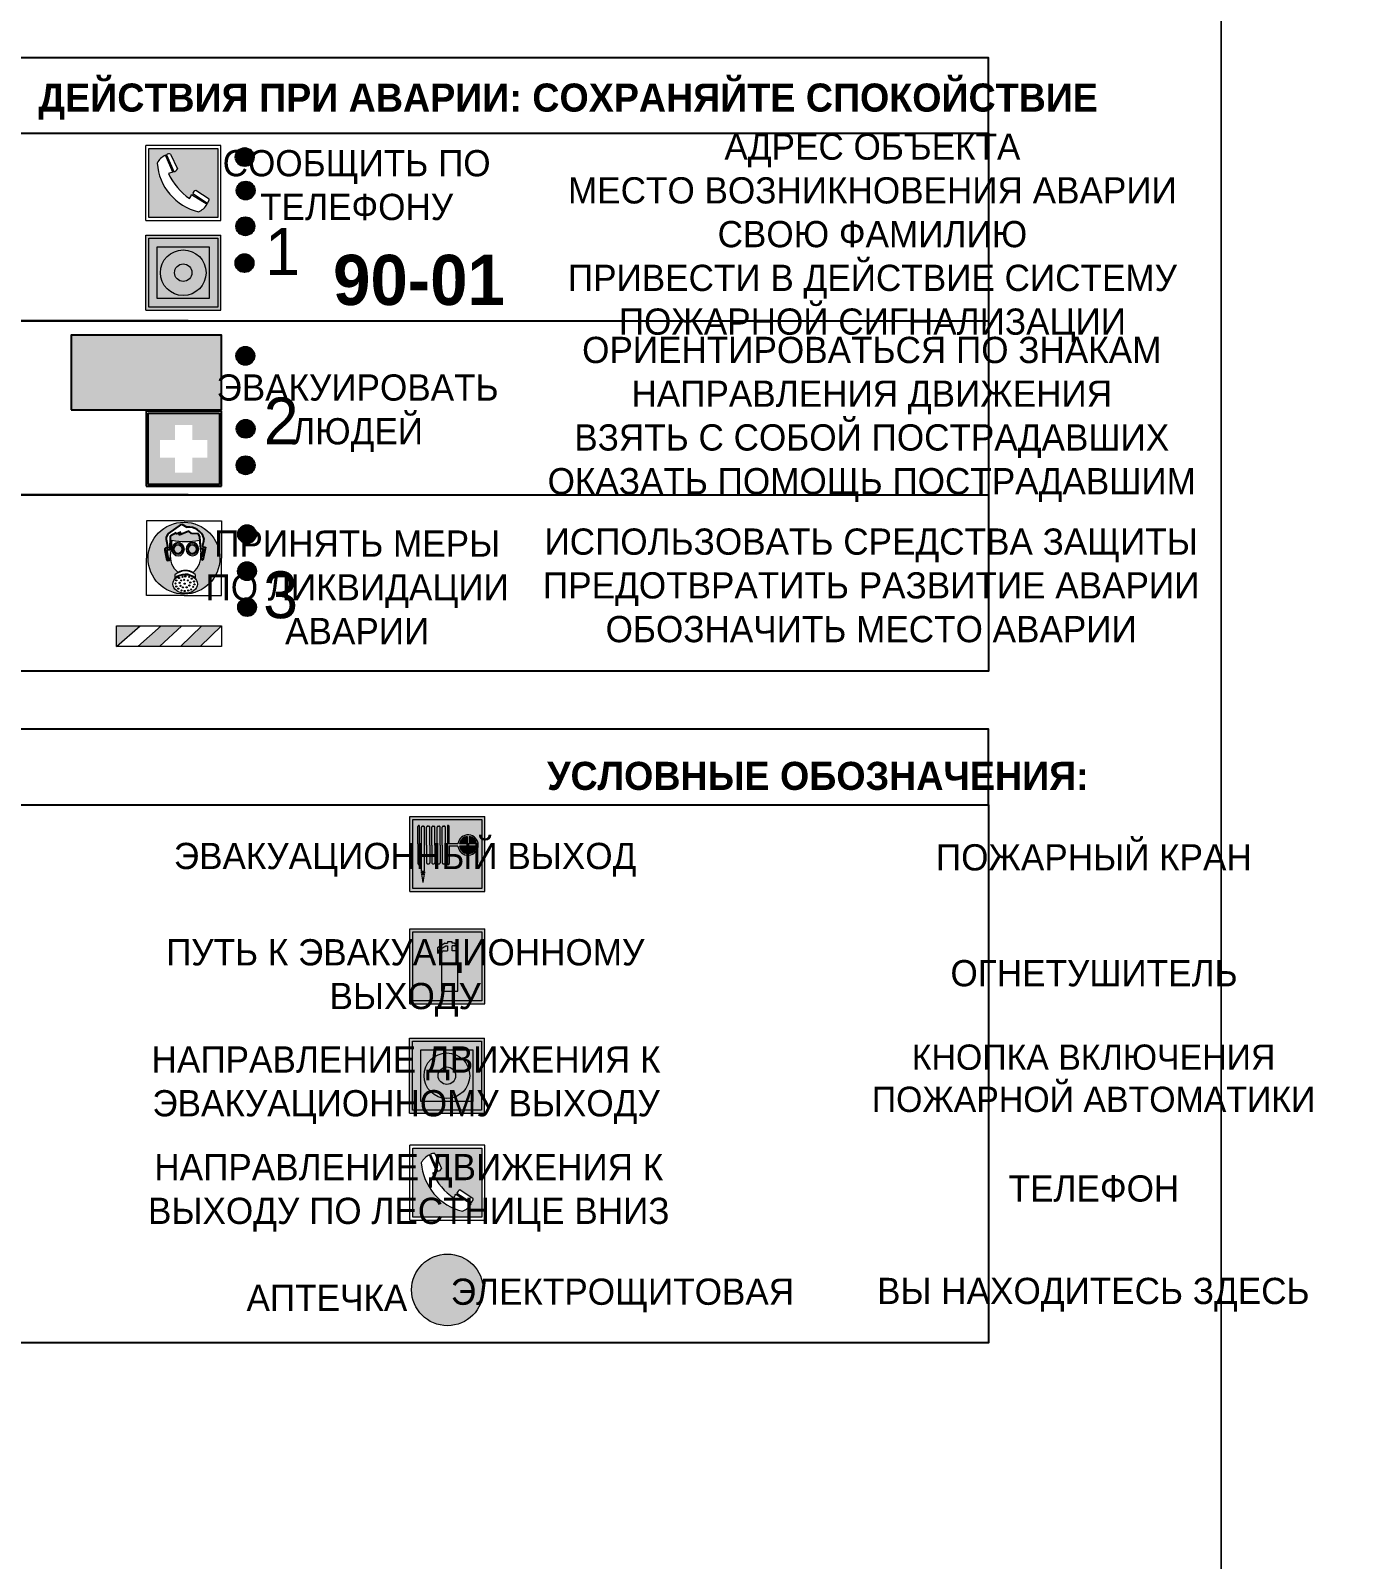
# Model space of a CAD drawing. Header units: millimetres. Extents: x 13810 to 67229, y 12374 to 21950.
# Drawn here: x 23410 to 23552.6, y 14158.6 to 14321.7 of the extents above; entities that cross this region are included whole.
import ezdxf

# ---------------------------------------------------------------- set-up
doc = ezdxf.new("R2010")
doc.units = ezdxf.units.MM
doc.styles.add('обычный', font='arial.ttf')

# ---------------------------------------------------------------- blocks, each defined once
blk = doc.blocks.new('A$C38D26F80')
h = blk.add_hatch(color=5)
h.dxf.hatch_style = 1
h.paths.add_polyline_path([(-8.77, -4.48, 1), (-0.19, -4.48, 1)])
h.paths.add_polyline_path([(-6.75, -3.58), (-6.75, -3.31), (-6.62, -3.22), (-6.5, -3.22), (-6.42, -3.3), (-6.39, -3.28), (-6.59, -2.23), (-6.59, -2.01), (-6.38, -1.58), (-4.76, -0.4), (-4.13, -0.79, -0.362848), (-2.1, -2.1, -0.201049), (-2.17, -2.48, 0.085434), (-2.26, -3.13), (-1.9, -3.16), (-2.25, -4.7), (-2.4, -4.59), (-2.43, -4.34), (-2.36, -4.34), (-2.14, -3.34), (-2.47, -3.42), (-2.58, -1.95), (-2.77, -1.58), (-3.58, -1.52), (-3.92, -1.26), (-5.05, -1.73), (-4.87, -1.39), (-5.41, -1.6), (-5.41, -1.46), (-6.13, -1.87), (-6.18, -3.5), (-6.56, -3.47), (-6.37, -4.59), (-6.16, -4.43), (-6.16, -4.66), (-6.36, -4.79), (-6.37, -4.8), (-6.51, -4.76)], flags=16)
h.paths.add_polyline_path([(-6.51, -4.76), (-6.36, -4.79), (-6.37, -4.8)], flags=0)
h.paths.add_polyline_path([(-5.92, -2.34, 0.089508), (-2.67, -2.35), (-2.48, -3.88, -0.268602), (-3.4, -6.18, 0.262449), (-5.2, -6.18, -0.268602), (-6.11, -3.88)], flags=16)
edge = h.paths.add_edge_path(flags=16)
edge.add_ellipse((-5.19, -3.41), major_axis=(0, 0.842), ratio=0.848992, start_angle=0, end_angle=360)
edge = h.paths.add_edge_path(flags=0)
edge.add_ellipse((-5.19, -3.39), major_axis=(0, 0.665), ratio=0.853798, start_angle=0, end_angle=360)
edge = h.paths.add_edge_path(flags=0)
edge.add_ellipse((-5.19, -3.4), major_axis=(0, 0.528), ratio=0.864094, start_angle=0, end_angle=360)
edge = h.paths.add_edge_path(flags=16)
edge.add_ellipse((-3.47, -3.4), major_axis=(0, 0.842), ratio=0.848992, start_angle=0, end_angle=360)
h.paths.add_polyline_path([(-3.13, -6.45), (-3.13, -6.84, 0.383174), (-5.57, -6.85), (-5.57, -6.49, -0.369952)], flags=16)
edge = h.paths.add_edge_path(flags=0)
edge.add_ellipse((-3.47, -3.39), major_axis=(0, 0.665), ratio=0.853798, start_angle=0, end_angle=360)
edge = h.paths.add_edge_path(flags=0)
edge.add_ellipse((-3.47, -3.4), major_axis=(0, 0.528), ratio=0.864094, start_angle=0, end_angle=360)
edge = h.paths.add_edge_path(flags=16)
edge.add_ellipse((-4.34, -7.57), major_axis=(-1.48, 0), ratio=0.744955, start_angle=0, end_angle=360)
h.paths.add_polyline_path([(-5.01, -6.85, -1), (-5.15, -6.85, -1)], flags=0)
h.paths.add_polyline_path([(-5.33, -7.14, -1), (-5.47, -7.14, -1)], flags=0)
h.paths.add_polyline_path([(-4.61, -6.71, -1), (-4.74, -6.71, -1)], flags=16)
h.paths.add_polyline_path([(-5.43, -7.51, -1), (-5.57, -7.51, -1)], flags=0)
h.paths.add_polyline_path([(-4.26, -6.67, -1), (-4.4, -6.67, -1)], flags=16)
h.paths.add_polyline_path([(-4.74, -7.14, -1), (-4.88, -7.14, -1)], flags=0)
h.paths.add_polyline_path([(-4.93, -7.43, -1), (-5.07, -7.43, -1)], flags=0)
h.paths.add_polyline_path([(-4.41, -7.07, -1), (-4.54, -7.07, -1)], flags=0)
h.paths.add_polyline_path([(-5.33, -7.87, -1), (-5.46, -7.87, -1)], flags=0)
h.paths.add_polyline_path([(-3.8, -6.71, -1), (-3.94, -6.71, -1)], flags=16)
h.paths.add_polyline_path([(-4.85, -7.78, -1), (-4.98, -7.78, -1)], flags=0)
h.paths.add_polyline_path([(-3.96, -7.14, -1), (-4.1, -7.14, -1)], flags=0)
h.paths.add_polyline_path([(-4.33, -7.53, -1), (-4.47, -7.53, -1)], flags=0)
h.paths.add_polyline_path([(-5.09, -8.12, -1), (-5.23, -8.12, -1)], flags=0)
h.paths.add_polyline_path([(-3.5, -6.94, -1), (-3.64, -6.94, -1)], flags=0)
h.paths.add_polyline_path([(-4.54, -7.97, -1), (-4.68, -7.97, -1)], flags=0)
h.paths.add_polyline_path([(-3.66, -7.39, -1), (-3.8, -7.39, -1)], flags=0)
h.paths.add_polyline_path([(-4.73, -8.35, -1), (-4.86, -8.35, -1)], flags=0)
h.paths.add_polyline_path([(-4.09, -7.96, -1), (-4.23, -7.96, -1)], flags=0)
h.paths.add_polyline_path([(-3.77, -7.74, -1), (-3.91, -7.74, -1)], flags=0)
h.paths.add_polyline_path([(-3.22, -7.27, -1), (-3.35, -7.27, -1)], flags=0)
h.paths.add_polyline_path([(-4.34, -8.4, -1), (-4.47, -8.4, -1)], flags=0)
h.paths.add_polyline_path([(-3.16, -7.61, -1), (-3.3, -7.61, -1)], flags=0)
h.paths.add_polyline_path([(-3.9, -8.35, -1), (-4.04, -8.35, -1)], flags=0)
h.paths.add_polyline_path([(-3.32, -7.91, -1), (-3.46, -7.91, -1)], flags=0)
h.paths.add_polyline_path([(-3.55, -8.23, -1), (-3.69, -8.23, -1)], flags=0)
at = {"color": 5, "lineweight": 5}
for p, q in [((-4.48, 0), (-8.96, 0)), ((-8.96, 0), (-8.96, -4.48)), ((-4.48, 0), (0, 0)), ((0, 0), (0, -4.48)), ((-6.59, -2.01), (-6.38, -1.58)), ((-6.38, -1.58), (-4.76, -0.4)), ((-5.41, -1.46), (-6.13, -1.87)), ((-4.87, -1.39), (-5.41, -1.6)), ((-5.41, -1.6), (-5.41, -1.46)), ((-3.92, -1.26), (-5.05, -1.73)), ((-5.05, -1.73), (-4.87, -1.39)), ((-4.76, -0.4), (-4.13, -0.79)), ((-3.58, -1.52), (-3.92, -1.26)), ((-2.77, -1.58), (-3.58, -1.52)), ((-2.58, -1.95), (-2.77, -1.58)), ((-6.75, -3.31), (-6.62, -3.22)), ((-6.75, -3.58), (-6.75, -3.31)), ((-6.51, -4.76), (-6.75, -3.58)), ((-6.62, -3.22), (-6.5, -3.22)), ((-6.59, -2.23), (-6.59, -2.01)), ((-6.39, -3.28), (-6.59, -2.23)), ((-6.18, -3.5), (-6.56, -3.47)), ((-6.56, -3.47), (-6.37, -4.59)), ((-6.5, -3.22), (-6.42, -3.3)), ((-6.42, -3.3), (-6.39, -3.28)), ((-6.13, -1.87), (-6.18, -3.5)), ((-5.92, -2.34), (-6.11, -3.88)), ((-2.67, -2.34), (-2.48, -3.88)), ((-2.47, -3.42), (-2.58, -1.95)), ((-2.14, -3.34), (-2.47, -3.42)), ((-2.36, -4.34), (-2.14, -3.34)), ((-1.9, -3.16), (-2.26, -3.13)), ((-2.25, -4.7), (-1.9, -3.16)), ((-8.96, -8.96), (-8.96, -4.48)), ((-6.37, -4.8), (-6.51, -4.76)), ((-6.37, -4.59), (-6.16, -4.43)), ((-6.16, -4.66), (-6.37, -4.8)), ((-6.16, -4.43), (-6.16, -4.66)), ((-2.43, -4.34), (-2.4, -4.59)), ((-2.43, -4.34), (-2.36, -4.34)), ((-2.4, -4.59), (-2.25, -4.7)), ((0, -8.96), (0, -4.48)), ((-5.57, -6.49), (-5.57, -6.85)), ((-3.13, -6.45), (-3.13, -6.84)), ((-4.48, -8.96), (-8.96, -8.96)), ((-4.48, -8.96), (0, -8.96))]:
    blk.add_line(p, q, dxfattribs=at)
at = {"color": 5}
for p, q in [((-6.59, -2.01), (-6.38, -1.58)), ((-6.38, -1.58), (-4.76, -0.4)), ((-5.41, -1.46), (-6.13, -1.87)), ((-4.87, -1.39), (-5.41, -1.6)), ((-5.41, -1.6), (-5.41, -1.46)), ((-3.92, -1.26), (-5.05, -1.73)), ((-5.05, -1.73), (-4.87, -1.39)), ((-4.76, -0.4), (-4.13, -0.79)), ((-3.58, -1.52), (-3.92, -1.26)), ((-2.77, -1.58), (-3.58, -1.52)), ((-2.58, -1.95), (-2.77, -1.58)), ((-6.75, -3.31), (-6.62, -3.22)), ((-6.75, -3.58), (-6.75, -3.31)), ((-6.51, -4.76), (-6.75, -3.58)), ((-6.62, -3.22), (-6.5, -3.22)), ((-6.59, -2.23), (-6.59, -2.01)), ((-6.39, -3.28), (-6.59, -2.23)), ((-6.18, -3.5), (-6.56, -3.47)), ((-6.56, -3.47), (-6.37, -4.59)), ((-6.5, -3.22), (-6.42, -3.3)), ((-6.42, -3.3), (-6.39, -3.28)), ((-6.13, -1.87), (-6.18, -3.5)), ((-2.47, -3.42), (-2.58, -1.95)), ((-2.14, -3.34), (-2.47, -3.42)), ((-2.36, -4.34), (-2.14, -3.34)), ((-2.26, -3.13), (-1.9, -3.16)), ((-1.9, -3.16), (-2.25, -4.7)), ((-6.37, -4.8), (-6.51, -4.76)), ((-6.36, -4.79), (-6.51, -4.76)), ((-6.37, -4.59), (-6.16, -4.43)), ((-6.16, -4.66), (-6.37, -4.8)), ((-6.16, -4.66), (-6.36, -4.79)), ((-6.16, -4.43), (-6.16, -4.66)), ((-2.4, -4.59), (-2.43, -4.34)), ((-2.43, -4.34), (-2.36, -4.34)), ((-2.25, -4.7), (-2.4, -4.59))]:
    blk.add_line(p, q, dxfattribs=at)
at = {"color": 5, "lineweight": 5}
for centre, radius in [((-4.48, -4.48), 4.29), ((-5.4, -7.14), 0.0678), ((-5.08, -6.85), 0.0678), ((-4.81, -7.14), 0.0678), ((-4.67, -6.71), 0.0678), ((-4.47, -7.07), 0.0678), ((-4.33, -6.67), 0.0678), ((-4.03, -7.14), 0.0678), ((-3.87, -6.71), 0.0678), ((-3.57, -6.94), 0.0678), ((-3.28, -7.27), 0.0678), ((-5.5, -7.51), 0.0678), ((-5.4, -7.87), 0.0678), ((-5.16, -8.12), 0.0678), ((-5, -7.43), 0.0678), ((-4.91, -7.78), 0.0678), ((-4.79, -8.35), 0.0678), ((-4.61, -7.97), 0.0678), ((-4.4, -7.53), 0.0678), ((-4.4, -8.4), 0.0678), ((-4.16, -7.96), 0.0678), ((-3.97, -8.35), 0.0678), ((-3.84, -7.74), 0.0678), ((-3.73, -7.39), 0.0678), ((-3.62, -8.23), 0.0678), ((-3.39, -7.91), 0.0678), ((-3.23, -7.61), 0.0678)]:
    blk.add_circle(centre, radius, dxfattribs=at)
at = {"color": 5}
for centre, radius, start, end in [((-3.89, -2.66), 1.88, 17.387, 97.1599), ((-0.35, -3.07), 1.91, 162.2553, 181.7878), ((-2.6, -2.2), 0.511, 326.3906, 11.8614)]:
    blk.add_arc(centre, radius, start, end, dxfattribs=at)
at = {"color": 5, "lineweight": 5}
for centre, radius, start, end in [((-4.28, 6.66), 9.15, 259.6987, 280.1569), ((-0.47, -3.05), 1.79, 161.5846, 182.4584), ((-2.6, -2.2), 0.513, 326.4781, 11.7739), ((-3.66, -4.24), 2.47, 171.573, 231.7124), ((-4.93, -4.24), 2.47, 308.2876, 8.427), ((-4.33, -7.88), 1.87, 50.358, 131.5662), ((-4.34, -8.2), 1.82, 48.4943, 132.3565), ((-4.3, -7.78), 1.83, 60.5889, 119.4111)]:
    blk.add_arc(centre, radius, start, end, dxfattribs=at)
for centre, major_axis, ratio in [((-5.19, -3.41), (0, 0.842), 0.848992), ((-5.19, -3.39), (0, 0.665), 0.853798), ((-5.19, -3.4), (0, 0.528), 0.864094), ((-3.47, -3.4), (0, 0.842), 0.848992), ((-3.47, -3.39), (0, 0.665), 0.853798), ((-3.47, -3.4), (0, 0.528), 0.864094), ((-4.34, -7.57), (-1.48, 0), 0.744955)]:
    blk.add_ellipse(centre, major_axis=major_axis, ratio=ratio, dxfattribs=at)
blk = doc.blocks.new('A$C47DD6509')
at = {"lineweight": 5}
for points in [[(-8.69, 0), (-11.19, 0), (-11.19, -2.22)], [(-4.22, 0), (-6.45, 0), (-8.91, -2.22), (-6.61, -2.22)], [(0, 0), (-2.09, 0), (-4.36, -2.22), (-2.29, -2.22)]]:
    blk.add_hatch(color=242, dxfattribs=at).paths.add_polyline_path(points)
at = {"color": 242, "lineweight": 5}
for p, q in [((-11.19, -2.22), (-8.69, 0)), ((-11.19, -2.22), (-11.19, 0)), ((-11.19, 0), (-8.69, 0)), ((-11.19, 0), (0, 0)), ((-8.91, -2.22), (-6.45, 0)), ((-6.61, -2.22), (-4.22, 0)), ((-4.36, -2.22), (-2.09, 0)), ((-2.29, -2.22), (0, 0)), ((0, 0), (0, -2.22)), ((0, -2.22), (-11.19, -2.22))]:
    blk.add_line(p, q, dxfattribs=at)
blk = doc.blocks.new('A$C32E8229D')
at = {"true_color": 0xffffff}
blk.add_hatch(color=7, dxfattribs=at).paths.add_polyline_path([(0, 0), (0, -8), (16, -8), (16, 0)])
h = blk.add_hatch(color=126)
h.paths.add_polyline_path([(0.2, -0.2), (15.8, -0.2), (15.8, -7.8), (0.2, -7.8)])
h.paths.add_polyline_path([(13.49, -2.05), (12.08, -2.05), (11.37, -2.63, 0.162397), (11.29, -2.84), (11.29, -3.63), (10.35, -3.63), (10.35, -4.05), (11.68, -4.05), (11.68, -3.48), (12.26, -4.28), (11.29, -5.1), (11.29, -6.78), (11.85, -6.78), (11.85, -5.44), (12.8, -4.64), (12.8, -5.94), (14.46, -5.94), (14.46, -5.39), (13.45, -5.39), (13.45, -3.97), (12.46, -2.59), (13.15, -2.59), (13.69, -3.34), (14.18, -3)], flags=16)
h.paths.add_polyline_path([(10.74, -1.82, 1), (11.8, -1.82, 1)], flags=16)
h.paths.add_polyline_path([(9.39, -3.59), (5.99, -3.59), (6.56, -3.03), (5.91, -3.03), (5.1, -3.83), (5.91, -4.64), (6.56, -4.64), (5.99, -4.09), (9.39, -4.09)], flags=16)
h.paths.add_polyline_path([(4.29, -1.08), (1.72, -1.08), (1.72, -6.6), (4.29, -6.6)], flags=16)
at = {"color": 126}
blk.add_lwpolyline([(16, -8), (0, -8), (0, 0), (16, 0)], close=True, dxfattribs=at)
blk = doc.blocks.new('A$C18900ED3')
h = blk.add_hatch(color=126)
h.paths.add_polyline_path([(-0.18, -0.18), (-7.02, -0.18), (-7.02, -7.02), (-0.18, -7.02)])
h.paths.add_polyline_path([(-5.89, -4.46), (-5.89, -2.77), (-4.46, -2.77), (-4.46, -1.31), (-2.77, -1.31), (-2.77, -2.77), (-1.33, -2.77), (-1.33, -4.46), (-2.77, -4.46), (-2.77, -5.89), (-4.46, -5.89), (-4.46, -4.46)], flags=16)
at = {"color": 126}
for p, q in [((-7.2, 0), (-7.2, -7.2)), ((0, 0), (-7.2, 0)), ((0, -7.2), (0, 0)), ((-7.02, -7.02), (-7.02, -0.18)), ((-7.02, -0.18), (-0.18, -0.18)), ((-0.18, -0.18), (-0.18, -7.02)), ((-7.2, -7.2), (0, -7.2)), ((-0.18, -7.02), (-7.02, -7.02))]:
    blk.add_line(p, q, dxfattribs=at)
blk = doc.blocks.new('A$C456E1F9C')
at = {"lineweight": 5}
h = blk.add_hatch(color=242, dxfattribs=at)
h.paths.add_polyline_path([(0.51, -1.47), (0.51, -13.26), (12.29, -13.26), (12.29, -1.47)])
h.paths.add_polyline_path([(5.42, -4.95, -0.254479), (4.78, -5.4), (3.52, -2.53, -0.209735), (4.23, -2.4)], flags=16)
h.paths.add_polyline_path([(8.53, -8.6), (10.87, -10.17), (10.54, -10.76), (8.03, -9.13, -0.192251)], flags=16)
h.paths.add_polyline_path([(4.61, -5.49, 0.005518), (3.87, -5.72, 0.128647), (7.49, -10.01, 0.00809), (7.83, -9.33), (10.47, -10.97, -0.16736), (8.99, -12.25, -0.327862), (1.95, -3.95, -0.166952), (3.36, -2.62)], flags=16)
at = {"color": 242, "lineweight": 5}
for p, q in [((0, -13.77), (0, -0.97)), ((12.8, -0.97), (0, -0.97)), ((3.52, -2.53), (4.78, -5.4)), ((4.23, -2.4), (5.42, -4.95)), ((12.8, -13.77), (12.8, -0.97)), ((4.61, -5.49), (3.36, -2.62)), ((7.83, -9.33), (10.47, -10.97)), ((8.03, -9.13), (10.54, -10.76)), ((10.81, -10.12), (8.53, -8.6)), ((10.54, -10.76), (10.8, -10.3)), ((10.8, -10.3), (10.81, -10.12)), ((0, -13.77), (12.8, -13.77))]:
    blk.add_line(p, q, dxfattribs=at)
blk.add_lwpolyline([(0.51, -1.47), (12.29, -1.47), (12.29, -13.26), (0.51, -13.26)], close=True, dxfattribs=at)
for centre, radius, start, end in [((4.02, -3.27), 0.891, 76.3284, 123.7092), ((4.59, -5.34), 2.99, 114.2845, 152.1974), ((11.12, -3.31), 9.19, 183.9915, 256.6009), ((4.68, -4.59), 0.824, 276.9621, 334.0723), ((14.98, -39.1), 35.17, 107.1487, 108.4135), ((13.86, -0.94), 11.08, 205.5536, 234.8762), ((-13.31, 0.8), 23.44, 332.5487, 334.4027), ((8.94, -9.5), 0.989, 114.4092, 157.9388), ((7.87, -9.46), 3, 291.9291, 329.9329)]:
    blk.add_arc(centre, radius, start, end, dxfattribs=at)
blk = doc.blocks.new('A$C54414219')
at = {"true_color": 0xffffff}
h = blk.add_hatch(color=7, dxfattribs=at)
h.paths.add_polyline_path([(2.39, -9.45), (2.39, -18.3), (11.23, -18.3), (11.23, -9.45)], flags=0)
h.paths.add_polyline_path([(10.71, -13.87, -1), (2.92, -13.87, -1)], flags=0)
h.paths.add_polyline_path([(8.3, -13.87, -1), (5.33, -13.87, -1)], flags=0)
h.paths.add_polyline_path([(0.41, -7.47), (0.41, -20.27), (13.21, -20.27), (13.21, -7.47)])
h.paths.add_polyline_path([(0.92, -19.77), (12.71, -19.77), (12.71, -7.98), (0.92, -7.98)], flags=16)
h.paths.add_polyline_path([(11.23, -9.45), (11.23, -18.3), (2.39, -18.3), (2.39, -9.45)], flags=0)
at = {"lineweight": 5}
h = blk.add_hatch(color=242, dxfattribs=at)
h.paths.add_polyline_path([(12.71, -7.98), (0.92, -7.98), (0.92, -19.77), (12.71, -19.77)])
h.paths.add_polyline_path([(11.23, -18.3), (2.39, -18.3), (2.39, -9.45), (11.23, -9.45)], flags=16)
h.paths.add_polyline_path([(10.71, -13.87, -1), (2.92, -13.87, -1)], flags=0)
h.paths.add_polyline_path([(8.3, -13.87, -1), (5.33, -13.87, -1)], flags=0)
at = {"true_color": 0xffffff}
h = blk.add_hatch(color=7, dxfattribs=at)
h.paths.add_polyline_path([(2.39, -9.45), (2.39, -18.3), (11.23, -18.3), (11.23, -9.45)])
h.paths.add_polyline_path([(10.71, -13.87, -1), (2.92, -13.87, -1)], flags=16)
h.paths.add_polyline_path([(8.3, -13.87, -1), (5.33, -13.87, -1)], flags=0)
at = {"lineweight": 5}
h = blk.add_hatch(color=242, dxfattribs=at)
h.paths.add_polyline_path([(2.92, -13.87, 1), (10.71, -13.87, 1)])
h.paths.add_polyline_path([(8.3, -13.87, -1), (5.33, -13.87, -1)], flags=16)
at = {"color": 242, "lineweight": 5}
for p, q in [((0.41, -20.27), (0.41, -7.47)), ((0.41, -7.47), (13.21, -7.47)), ((0.41, -7.47), (13.21, -7.47)), ((13.21, -20.27), (13.21, -7.47)), ((0.41, -20.27), (13.21, -20.27))]:
    blk.add_line(p, q, dxfattribs=at)
for points in [[(0.92, -7.98), (12.71, -7.98), (12.71, -19.77), (0.92, -19.77)], [(2.39, -9.45), (11.23, -9.45), (11.23, -18.3), (2.39, -18.3)]]:
    blk.add_lwpolyline(points, close=True, dxfattribs=at)
for radius in [3.89, 1.49]:
    blk.add_circle((6.81, -13.87), radius, dxfattribs=at)
blk = doc.blocks.new('A$C37112FD5')
at = {"true_color": 0xf5f5ff}
h = blk.add_hatch(color=7, dxfattribs=at)
h.dxf.hatch_style = 1
h.paths.add_polyline_path([(12.8, -7.4), (0, -7.4), (0, -20.2), (12.8, -20.2)])
h.paths.add_polyline_path([(12.29, -7.91), (12.29, -19.69), (0.51, -19.69), (0.51, -7.91)], flags=16)
h.paths.add_polyline_path([(4.98, -9.04, -0.42597), (5.17, -9.22), (5.17, -12.25), (5.17, -15.29, -0.432244), (4.98, -15.47), (4.83, -15.47, -0.42597), (4.64, -15.29), (4.64, -12.25), (4.64, -9.22, -0.432244), (4.83, -9.04)], flags=0)
h.paths.add_polyline_path([(4.28, -9.22), (4.28, -12.25), (4.28, -15.29, -0.432244), (4.09, -15.47), (3.94, -15.47, -0.42597), (3.75, -15.29), (3.75, -12.25), (3.75, -9.22, -0.432244), (3.94, -9.04), (4.09, -9.04, -0.42597)], flags=0)
h.paths.add_polyline_path([(5.72, -9.04), (5.87, -9.04, -0.42597), (6.06, -9.22), (6.06, -12.25), (6.06, -15.29, -0.432244), (5.87, -15.47), (5.72, -15.47, -0.42597), (5.53, -15.29), (5.53, -12.25), (5.53, -9.22, -0.432244)], flags=0)
h.paths.add_polyline_path([(6.42, -8.9), (6.5, -8.9, -0.42597), (6.69, -9.08), (6.69, -12.03), (8.21, -12.03, -15.824349), (8.21, -12.47), (6.69, -12.47), (6.69, -15.42, -0.432244), (6.5, -15.6), (6.42, -15.6)], flags=0)
h.paths.add_polyline_path([(3.39, -9.22), (3.39, -12.25), (3.39, -15.29, -0.432244), (3.2, -15.47), (3.05, -15.47, -0.42597), (2.85, -15.29), (2.85, -12.25), (2.85, -9.22, -0.432244), (3.05, -9.04), (3.2, -9.04, -0.42597)], flags=0)
h.paths.add_polyline_path([(2.5, -9.22), (2.5, -16.71), (1.96, -16.71), (1.96, -9.22, -0.432244), (2.15, -9.04), (2.31, -9.04, -0.42597)], flags=0)
h.paths.add_polyline_path([(1.61, -8.9), (1.61, -15.6), (1.57, -15.6, -0.42597), (1.37, -15.42), (1.37, -12.03), (1.37, -9.09, -0.432244), (1.57, -8.9)], flags=0)
h.paths.add_polyline_path([(9.76, -10.81), (9.76, -12.03), (8.49, -12.03, -0.336371)], flags=0)
h.paths.add_polyline_path([(8.49, -12.47), (9.76, -12.47), (9.76, -13.7, -0.336371)], flags=0)
h.paths.add_polyline_path([(10.11, -10.81, -0.336371), (11.38, -12.03), (10.11, -12.03)], flags=0)
h.paths.add_polyline_path([(10.11, -12.47), (11.38, -12.47, -0.336371), (10.11, -13.7)], flags=0)
h.paths.add_polyline_path([(2.5, -16.84), (2.5, -17.05), (1.97, -17.05), (1.97, -16.84)], flags=0)
h.paths.add_polyline_path([(2.5, -17.24, -0.033778), (2.24, -18.6, -0.033778), (1.97, -17.24)], flags=0)
h = blk.add_hatch(color=242)
h.dxf.hatch_style = 1
h.paths.add_polyline_path([(12.29, -7.91), (0.51, -7.91), (0.51, -19.69), (12.29, -19.69)])
h.paths.add_polyline_path([(6.42, -15.6), (6.42, -8.9), (6.5, -8.9, -0.42597), (6.69, -9.08), (6.69, -12.03), (8.21, -12.03, -15.824349), (8.21, -12.47), (6.69, -12.47), (6.69, -15.42, -0.432244), (6.5, -15.6)], flags=16)
h.paths.add_polyline_path([(5.87, -15.47), (5.72, -15.47, -0.42597), (5.53, -15.29), (5.53, -12.25), (5.53, -9.22, -0.432244), (5.72, -9.04), (5.87, -9.04, -0.42597), (6.06, -9.22), (6.06, -12.25), (6.06, -15.29, -0.432244)], flags=16)
h.paths.add_polyline_path([(4.98, -15.47), (4.83, -15.47, -0.42597), (4.64, -15.29), (4.64, -12.25), (4.64, -9.22, -0.432244), (4.83, -9.04), (4.98, -9.04, -0.42597), (5.17, -9.22), (5.17, -12.25), (5.17, -15.29, -0.432244)], flags=16)
h.paths.add_polyline_path([(4.09, -15.47), (3.94, -15.47, -0.42597), (3.75, -15.29), (3.75, -12.25), (3.75, -9.22, -0.432244), (3.94, -9.04), (4.09, -9.04, -0.42597), (4.28, -9.22), (4.28, -12.25), (4.28, -15.29, -0.432244)], flags=16)
h.paths.add_polyline_path([(3.2, -15.47), (3.05, -15.47, -0.42597), (2.85, -15.29), (2.85, -12.25), (2.85, -9.22, -0.432244), (3.05, -9.04), (3.2, -9.04, -0.42597), (3.39, -9.22), (3.39, -12.25), (3.39, -15.29, -0.432244)], flags=16)
h.paths.add_polyline_path([(2.5, -17.05), (1.97, -17.05), (1.97, -16.84), (2.5, -16.84)], flags=16)
h.paths.add_polyline_path([(2.5, -17.24, -0.033778), (2.24, -18.6, -0.033778), (1.97, -17.24)], flags=16)
h.paths.add_polyline_path([(2.5, -16.71), (1.96, -16.71), (1.96, -9.22, -0.432244), (2.15, -9.04), (2.31, -9.04, -0.42597), (2.5, -9.22)], flags=16)
h.paths.add_polyline_path([(1.61, -15.6), (1.57, -15.6, -0.42597), (1.37, -15.42), (1.37, -12.03), (1.37, -9.09, -0.432244), (1.57, -8.9), (1.61, -8.9)], flags=16)
h.paths.add_polyline_path([(8.49, -12.47), (9.76, -12.47), (9.76, -13.7, -0.336371)], flags=0)
h.paths.add_polyline_path([(10.11, -13.7), (10.11, -12.47), (11.38, -12.47, -0.336371)], flags=0)
h.paths.add_polyline_path([(8.49, -12.03, -0.336371), (9.76, -10.81), (9.76, -12.03)], flags=0)
h.paths.add_polyline_path([(10.11, -12.03), (10.11, -10.81, -0.336371), (11.38, -12.03)], flags=0)
h = blk.add_hatch(color=7, dxfattribs=at)
h.dxf.hatch_style = 1
h.paths.add_polyline_path([(1.61, -8.9), (1.57, -8.9, 0.432244), (1.37, -9.09), (1.37, -12.03), (1.37, -15.42, 0.42597), (1.57, -15.6), (1.61, -15.6)])
h.paths.add_polyline_path([(2.5, -9.22, 0.42597), (2.31, -9.04), (2.15, -9.04, 0.432244), (1.96, -9.22), (1.96, -16.71), (2.5, -16.71)])
h.paths.add_polyline_path([(2.5, -16.84), (1.97, -16.84), (1.97, -17.05), (2.5, -17.05)])
h.paths.add_polyline_path([(2.5, -17.24), (1.97, -17.24, 0.033778), (2.24, -18.6, 0.033778)])
h.paths.add_polyline_path([(3.39, -12.25), (3.39, -9.22, 0.42597), (3.2, -9.04), (3.05, -9.04, 0.432244), (2.85, -9.22), (2.85, -12.25), (2.85, -15.29, 0.42597), (3.05, -15.47), (3.2, -15.47, 0.432244), (3.39, -15.29)])
h.paths.add_polyline_path([(4.28, -12.25), (4.28, -9.22, 0.42597), (4.09, -9.04), (3.94, -9.04, 0.432244), (3.75, -9.22), (3.75, -12.25), (3.75, -15.29, 0.42597), (3.94, -15.47), (4.09, -15.47, 0.432244), (4.28, -15.29)])
h.paths.add_polyline_path([(5.17, -12.25), (5.17, -9.22, 0.42597), (4.98, -9.04), (4.83, -9.04, 0.432244), (4.64, -9.22), (4.64, -12.25), (4.64, -15.29, 0.42597), (4.83, -15.47), (4.98, -15.47, 0.432244), (5.17, -15.29)])
h.paths.add_polyline_path([(6.06, -12.25), (6.06, -9.22, 0.42597), (5.87, -9.04), (5.72, -9.04, 0.432244), (5.53, -9.22), (5.53, -12.25), (5.53, -15.29, 0.42597), (5.72, -15.47), (5.87, -15.47, 0.432244), (6.06, -15.29)])
h.paths.add_polyline_path([(6.69, -12.47), (8.21, -12.47, 15.824349), (8.21, -12.03), (6.69, -12.03), (6.69, -9.08, 0.42597), (6.5, -8.9), (6.42, -8.9), (6.42, -15.6), (6.5, -15.6, 0.432244), (6.69, -15.42)])
h.paths.add_polyline_path([(8.49, -12.47), (9.76, -12.47), (9.76, -13.7, -0.336371)], flags=16)
h.paths.add_polyline_path([(8.49, -12.03, -0.336371), (9.76, -10.81), (9.76, -12.03)], flags=16)
h.paths.add_polyline_path([(10.11, -12.47), (11.38, -12.47, -0.336371), (10.11, -13.7)], flags=16)
h.paths.add_polyline_path([(10.11, -12.03), (10.11, -10.81, -0.336371), (11.38, -12.03)], flags=16)
h = blk.add_hatch(color=242)
h.dxf.hatch_style = 1
h.paths.add_polyline_path([(9.76, -10.81, 0.336371), (8.49, -12.03), (9.76, -12.03)])
h.paths.add_polyline_path([(10.11, -10.81), (10.11, -12.03), (11.38, -12.03, 0.336371)])
h.paths.add_polyline_path([(11.38, -12.47), (10.11, -12.47), (10.11, -13.7, 0.336371)])
h.paths.add_polyline_path([(9.76, -12.47), (8.49, -12.47, 0.336371), (9.76, -13.7)])
at = {"color": 242, "lineweight": 5}
for p, q in [((0, -20.2), (0, -7.4)), ((0, -7.4), (12.8, -7.4)), ((12.8, -20.2), (12.8, -7.4)), ((1.37, -12.03), (1.37, -9.08)), ((1.57, -8.9), (1.61, -8.9)), ((1.61, -8.9), (1.61, -15.6)), ((1.96, -16.71), (1.96, -9.22)), ((2.15, -9.04), (2.31, -9.04)), ((2.5, -16.71), (2.5, -9.22)), ((2.85, -12.25), (2.85, -9.22)), ((3.05, -9.04), (3.2, -9.04)), ((3.39, -12.25), (3.39, -9.22)), ((3.75, -12.25), (3.75, -9.22)), ((3.94, -9.04), (4.09, -9.04)), ((4.28, -12.25), (4.28, -9.22)), ((4.64, -12.25), (4.64, -9.22)), ((4.83, -9.04), (4.98, -9.04)), ((5.17, -12.25), (5.17, -9.22)), ((5.53, -12.25), (5.53, -9.22)), ((5.72, -9.04), (5.87, -9.04)), ((6.06, -12.25), (6.06, -9.22)), ((6.42, -8.9), (6.42, -15.6)), ((6.5, -8.9), (6.42, -8.9)), ((6.69, -12.03), (6.69, -9.08)), ((1.37, -12.03), (1.37, -15.42)), ((2.85, -12.25), (2.85, -15.29)), ((3.39, -12.25), (3.39, -15.29)), ((3.75, -12.25), (3.75, -15.29)), ((4.28, -12.25), (4.28, -15.29)), ((4.64, -12.25), (4.64, -15.29)), ((5.17, -12.25), (5.17, -15.29)), ((5.53, -12.25), (5.53, -15.29)), ((6.06, -12.25), (6.06, -15.29)), ((8.21, -12.03), (6.69, -12.03)), ((8.21, -12.47), (6.69, -12.47)), ((6.69, -12.47), (6.69, -15.42)), ((9.76, -12.03), (8.49, -12.03)), ((9.76, -12.47), (8.49, -12.47)), ((9.76, -10.81), (9.76, -12.03)), ((9.76, -12.47), (9.76, -13.7)), ((10.11, -10.81), (10.11, -12.03)), ((11.38, -12.03), (10.11, -12.03)), ((11.38, -12.47), (10.11, -12.47)), ((10.11, -12.47), (10.11, -13.7)), ((1.57, -15.6), (1.61, -15.6)), ((3.05, -15.47), (3.2, -15.47)), ((3.94, -15.47), (4.09, -15.47)), ((4.83, -15.47), (4.98, -15.47)), ((5.72, -15.47), (5.87, -15.47)), ((6.42, -15.6), (6.5, -15.6)), ((1.96, -16.71), (2.5, -16.71)), ((1.97, -16.84), (2.5, -16.84)), ((1.97, -17.05), (1.97, -16.84)), ((2.5, -17.05), (1.97, -17.05)), ((1.97, -17.24), (2.5, -17.24)), ((2.5, -16.84), (2.5, -17.05)), ((0, -20.2), (12.8, -20.2))]:
    blk.add_line(p, q, dxfattribs=at)
blk.add_lwpolyline([(0.51, -7.91), (12.29, -7.91), (12.29, -19.69), (0.51, -19.69)], close=True, dxfattribs=at)
for centre, radius, start, end in [((1.56, -9.09), 0.182, 87.1027, 180.6071), ((2.15, -9.22), 0.182, 87.1027, 180.6071), ((2.32, -9.22), 0.182, 359.3929, 92.8973), ((3.04, -9.22), 0.182, 87.1027, 180.6071), ((3.21, -9.22), 0.182, 359.3929, 92.8973), ((3.93, -9.22), 0.182, 87.1027, 180.6071), ((4.1, -9.22), 0.182, 359.3929, 92.8973), ((4.82, -9.22), 0.182, 87.1027, 180.6071), ((4.99, -9.22), 0.182, 359.3929, 92.8973), ((5.71, -9.22), 0.182, 87.1027, 180.6071), ((5.88, -9.22), 0.182, 359.3929, 92.8973), ((6.51, -9.09), 0.182, 359.3929, 92.8973), ((9.93, -12.25), 1.74, 187.2319, 172.7681), ((9.93, -12.25), 1.46, 96.9927, 171.3585), ((9.93, -12.25), 1.46, 188.6415, 263.0073), ((9.93, -12.25), 1.46, 8.6415, 83.0073), ((9.93, -12.25), 1.46, 276.9927, 351.3585), ((1.56, -15.42), 0.182, 179.3929, 272.8973), ((3.04, -15.29), 0.182, 179.3929, 272.8973), ((3.21, -15.29), 0.182, 267.1027, 0.6071), ((3.93, -15.29), 0.182, 179.3929, 272.8973), ((4.1, -15.29), 0.182, 267.1027, 0.6071), ((4.82, -15.29), 0.182, 179.3929, 272.8973), ((4.99, -15.29), 0.182, 267.1027, 0.6071), ((5.71, -15.29), 0.182, 179.3929, 272.8973), ((5.88, -15.29), 0.182, 267.1027, 0.6071), ((6.51, -15.42), 0.182, 267.1027, 0.6071), ((12.17, -15.98), 10.27, 187.041, 194.7793), ((-7.7, -15.98), 10.27, 345.2207, 352.959)]:
    blk.add_arc(centre, radius, start, end, dxfattribs=at)
blk = doc.blocks.new('A$C7B8C2D5B')
at = {"lineweight": 0}
h = blk.add_hatch(color=5, dxfattribs=at)
h.dxf.hatch_style = 1
h.paths.add_polyline_path([(1.397, -3.024, 1), (-2.112, -3.024, 1)])
at = {"color": 5, "lineweight": 0}
blk.add_circle((-0.358, -3.024), 1.755, dxfattribs=at)
blk = doc.blocks.new('A$C3AD82952')
at = {"true_color": 0xf5f5ff}
h = blk.add_hatch(color=7, dxfattribs=at)
h.dxf.hatch_style = 1
h.paths.add_polyline_path([(8.21, 8.73, 0.414214), (7.89, 9.05), (7.22, 9.05), (7.22, 9.92), (7.59, 9.92, 1), (7.57, 10.36), (7.22, 10.36), (7.22, 10.6), (6.43, 10.6), (6.43, 10.36), (6.01, 10.36), (4.74, 9.59), (4.74, 8.69), (4.98, 8.73), (4.98, 9.26), (6.12, 9.91), (6.43, 9.91), (6.43, 9.05), (5.76, 9.05, 0.414214), (5.44, 8.73), (5.44, 2.2), (8.21, 2.2)], flags=0)
h.paths.add_polyline_path([(12.8, 12.8), (0, 12.8), (0, 0), (12.8, 0)])
h.paths.add_polyline_path([(0.51, 12.29), (12.29, 12.29), (12.29, 0.51), (0.51, 0.51)], flags=16)
h.paths.add_polyline_path([(4.74, 9.59), (6.01, 10.36), (6.43, 10.36), (6.43, 10.6), (7.22, 10.6), (7.22, 10.36), (7.59, 10.36, -0.94586), (7.59, 9.92), (7.22, 9.92), (7.22, 9.05), (7.89, 9.05, -0.414214), (8.21, 8.73), (8.21, 2.2), (5.44, 2.2), (5.44, 8.73, -0.414214), (5.76, 9.05), (6.43, 9.05), (6.43, 9.91), (6.12, 9.91), (4.98, 9.26), (4.98, 8.73), (4.74, 8.69)], flags=0)
h = blk.add_hatch(color=242)
h.dxf.hatch_style = 1
h.paths.add_polyline_path([(12.29, 12.29), (0.51, 12.29), (0.51, 0.51), (12.29, 0.51)])
h.paths.add_polyline_path([(4.74, 8.69), (4.74, 9.59), (6.01, 10.36), (6.43, 10.36), (6.43, 10.6), (7.22, 10.6), (7.22, 10.36), (7.59, 10.36, -0.94586), (7.59, 9.92), (7.22, 9.92), (7.22, 9.05), (7.89, 9.05, -0.414214), (8.21, 8.73), (8.21, 2.2), (5.44, 2.2), (5.44, 8.73, -0.414214), (5.76, 9.05), (6.43, 9.05), (6.43, 9.91), (6.12, 9.91), (4.98, 9.26), (4.98, 8.73)], flags=16)
h = blk.add_hatch(color=7, dxfattribs=at)
h.dxf.hatch_style = 1
h.paths.add_polyline_path([(8.21, 8.73, 0.414214), (7.89, 9.05), (7.22, 9.05), (7.22, 9.92), (7.59, 9.92, 1), (7.57, 10.36), (7.22, 10.36), (7.22, 10.6), (6.43, 10.6), (6.43, 10.36), (6.01, 10.36), (4.74, 9.59), (4.74, 8.69), (4.98, 8.73), (4.98, 9.26), (6.12, 9.91), (6.43, 9.91), (6.43, 9.05), (5.76, 9.05, 0.414214), (5.44, 8.73), (5.44, 2.2), (8.21, 2.2)])
at = {"color": 242, "lineweight": 5}
for p, q in [((0, 0), (0, 12.8)), ((0, 12.8), (12.8, 12.8)), ((7.22, 10.6), (6.43, 10.6)), ((6.43, 10.6), (6.43, 10.36)), ((7.22, 10.36), (7.22, 10.6)), ((12.8, 0), (12.8, 12.8)), ((6.01, 10.36), (4.74, 9.59)), ((4.74, 9.59), (4.74, 8.69)), ((4.74, 8.69), (4.98, 8.73)), ((4.98, 9.26), (6.12, 9.91)), ((4.98, 8.73), (4.98, 9.26)), ((5.44, 2.2), (5.44, 8.73)), ((5.76, 9.05), (6.43, 9.05)), ((6.01, 10.36), (6.43, 10.36)), ((6.12, 9.91), (6.43, 9.91)), ((6.43, 9.91), (6.43, 9.05)), ((7.59, 10.36), (7.22, 10.36)), ((7.22, 9.05), (7.22, 9.92)), ((7.59, 9.92), (7.22, 9.92)), ((7.89, 9.05), (7.22, 9.05)), ((8.21, 2.2), (8.21, 8.73)), ((0, 0), (12.8, 0)), ((5.44, 2.2), (8.21, 2.2))]:
    blk.add_line(p, q, dxfattribs=at)
blk.add_lwpolyline([(0.51, 12.29), (12.29, 12.29), (12.29, 0.51), (0.51, 0.51)], close=True, dxfattribs=at)
for centre, radius, start, end in [((5.76, 8.73), 0.32, 90, 180), ((7.58, 10.14), 0.223, 273.1875, 86.8125), ((7.89, 8.73), 0.32, 0, 90)]:
    blk.add_arc(centre, radius, start, end, dxfattribs=at)

msp = doc.modelspace()

# ---------------------------------------------------------------- hatches: boundary and pattern name
at = {"lineweight": 0}
h = msp.add_hatch(color=256, dxfattribs=at)
h.dxf.hatch_style = 1
h.paths.add_polyline_path([(23431.9, 14308.25, 1), (23433.83, 14308.25, 1)])
h = msp.add_hatch(color=256, dxfattribs=at)
h.dxf.hatch_style = 1
h.paths.add_polyline_path([(23432, 14304.67, 1), (23433.93, 14304.67, 1)])
h = msp.add_hatch(color=256, dxfattribs=at)
h.dxf.hatch_style = 1
h.paths.add_polyline_path([(23431.96, 14300.86, 1), (23433.89, 14300.86, 1)])
h = msp.add_hatch(color=256, dxfattribs=at)
h.dxf.hatch_style = 1
h.paths.add_polyline_path([(23431.88, 14296.93, 1), (23433.81, 14296.93, 1)])
h = msp.add_hatch(color=256, dxfattribs=at)
h.dxf.hatch_style = 1
h.paths.add_polyline_path([(23431.96, 14287.04, 1), (23433.9, 14287.04, 1)])
h = msp.add_hatch(color=256, dxfattribs=at)
h.dxf.hatch_style = 1
h.paths.add_polyline_path([(23432, 14279.26, 1), (23433.94, 14279.26, 1)])
h = msp.add_hatch(color=256, dxfattribs=at)
h.dxf.hatch_style = 1
h.paths.add_polyline_path([(23432, 14275.36, 1), (23433.93, 14275.36, 1)])
h = msp.add_hatch(color=256, dxfattribs=at)
h.dxf.hatch_style = 1
h.paths.add_polyline_path([(23432.15, 14268.01, 1), (23434.09, 14268.01, 1)])
h = msp.add_hatch(color=256, dxfattribs=at)
h.dxf.hatch_style = 1
h.paths.add_polyline_path([(23432.15, 14264.06, 1), (23434.08, 14264.06, 1)])
h = msp.add_hatch(color=256, dxfattribs=at)
h.dxf.hatch_style = 1
h.paths.add_polyline_path([(23432.15, 14260.23, 1), (23434.08, 14260.23, 1)])

# ---------------------------------------------------------------- linework, layer by layer
at = {"color": 126, "lineweight": 0, "true_color": 0x008754}
for points in [[(22937.02, 14545.63), (23537.02, 14545.63), (23537.02, 14150.63), (22937.02, 14150.63)], [(23537.02, 14545.63), (24137.02, 14545.63), (24137.02, 14150.63), (23537.02, 14150.63)]]:
    msp.add_lwpolyline(points, close=True, dxfattribs=at)
for points in [[(23368.42, 14310.79), (23512.18, 14310.79), (23512.18, 14318.84), (23368.42, 14318.84)], [(23368.42, 14310.79), (23512.18, 14310.79), (23512.18, 14253.39), (23368.42, 14253.39)], [(23368.42, 14239.14), (23512.18, 14239.14), (23512.18, 14247.19), (23368.42, 14247.19)], [(23368.42, 14239.14), (23512.18, 14239.14), (23512.18, 14181.74), (23368.42, 14181.74)]]:
    msp.add_lwpolyline(points, close=True)
for points in [[(23426.83, 14290.79), (23368.42, 14290.79), (23512.18, 14290.79)], [(23426.83, 14272.22), (23368.42, 14272.22), (23512.18, 14272.22)]]:
    msp.add_lwpolyline(points)
for centre in [(23432.86, 14308.25), (23432.97, 14304.67), (23432.93, 14300.86), (23432.84, 14296.93), (23432.93, 14287.04), (23432.97, 14279.26), (23432.96, 14275.36), (23433.12, 14268.01), (23433.11, 14264.06), (23433.12, 14260.23)]:
    msp.add_circle(centre, 0.966)

# ---------------------------------------------------------------- block references
for name, p, xscale, yscale, zscale in [('A$C456E1F9C', (23422.31, 14310.07), 0.625, 0.625, 0.625), ('A$C54414219', (23422.05, 14304.58), 0.625, 0.625, 0.625), ('A$C18900ED3', (23430.37, 14281.12), 1.111111111007631, 1.111111111007631, 1.111111111007631), ('A$C38D26F80', (23430.39, 14269.45), 0.8928571427240968, 0.8928571427240968, 0.8928571427240968), ('A$C37112FD5', (23450.48, 14242.5), 0.6249984004534781, 0.6249984004534781, 0.6249984004534781), ('A$C3AD82952', (23450.48, 14217.89), 0.625, 0.625, 0.625), ('A$C54414219', (23450.17, 14218.9), 0.625, 0.625, 0.625), ('A$C456E1F9C', (23450.48, 14203.42), 0.625, 0.625, 0.625), ('A$C7B8C2D5B', (23455.26, 14193.96), 2.177419353276491, 2.177419353276491, 2.177419353276491)]:
    msp.add_blockref(name, p, dxfattribs=dict(xscale=xscale, yscale=yscale, zscale=zscale))
at = {"xscale": -1}
msp.add_blockref('A$C32E8229D', (23430.37, 14289.26), dxfattribs=at)
at = {"color": 242, "true_color": 0xc1121c}
msp.add_blockref('A$C47DD6509', (23430.39, 14258.23), dxfattribs=at)

# ---------------------------------------------------------------- texts
at = {"lineweight": 0, "attachment_point": 5, "style": 'обычный'}
for s, insert, char_height, width in [('{\\fProxima Nova Rg|b1|i0|c204|p2;ДЕЙСТВИЯ ПРИ АВАРИИ: СОХРАНЯЙТЕ СПОКОЙСТВИЕ\\H1.6644x; }', (23467.36, 14314.16), 3, 175.1736), ('\\pi-8.4,l8.4,t8.4;{\\fProxima Nova Rg|b0|i0|c204|p2;АДРЕС ОБЪЕКТА\\PМЕСТО ВОЗНИКНОВЕНИЯ АВАРИИ\\PСВОЮ ФАМИЛИЮ\\PПРИВЕСТИ В ДЕЙСТВИЕ СИСТЕМУ \\PПОЖАРНОЙ СИГНАЛИЗАЦИИ}', (23499.81, 14299.62), 2.8, 126.6484), ('{\\fProxima Nova Rg|b0|i0|c204|p2;СООБЩИТЬ ПО \\PТЕЛЕФОНУ}', (23444.8, 14305.24), 2.8, 126.6484), ('{\\fProxima Nova Rg|b0|i0|c204|p2;1\\H1.1667x; }', (23436.9, 14298.17), 5, 126.6484), ('{\\fProxima Nova Rg|b1|i0|c204|p2;\\H1.0714x;90-01\\fProxima Nova Rg|b0|i0|c204|p2;\\H0.93331x; \\H1.3449x; }', (23451.45, 14295.1), 5, 126.6484), ('\\pi-8.4,l8.4,t8.4;{\\fProxima Nova Rg|b0|i0|c204|p2;ОРИЕНТИРОВАТЬСЯ ПО ЗНАКАМ \\PНАПРАВЛЕНИЯ ДВИЖЕНИЯ\\PВЗЯТЬ С СОБОЙ ПОСТРАДАВШИХ\\PОКАЗАТЬ ПОМОЩЬ ПОСТРАДАВШИМ}', (23499.74, 14280.26), 2.8, 126.6484), ('{\\fProxima Nova Rg|b0|i0|c204|p2;ЭВАКУИРОВАТЬ \\PЛЮДЕЙ}', (23444.9, 14280.92), 2.8, 126.6484), ('{\\fProxima Nova Rg|b0|i0|c204|p2;2\\H1.1967x; }', (23436.75, 14280.09), 5, 126.6484), ('\\pi-8.4,l8.4,t8.4;{\\fProxima Nova Rg|b0|i0|c204|p2;ИСПОЛЬЗОВАТЬ СРЕДСТВА ЗАЩИТЫ \\PПРЕДОТВРАТИТЬ РАЗВИТИЕ АВАРИИ\\PОБОЗНАЧИТЬ МЕСТО АВАРИИ}', (23499.68, 14262.53), 2.8, 126.6484), ('{\\fProxima Nova Rg|b0|i0|c204|p2;ПРИНЯТЬ МЕРЫ \\PПО ЛИКВИДАЦИИ \\PАВАРИИ}', (23444.86, 14262.34), 2.8, 126.6484), ('{\\fProxima Nova Rg|b0|i0|c204|p2;3\\H1.1967x; }', (23436.69, 14261.51), 5, 126.6484), ('{\\fProxima Nova Rg|b1|i0|c204|p2;УСЛОВНЫЕ ОБОЗНАЧЕНИЯ:\\H1.1997x; }', (23494, 14242.2), 3, 175.1736), ('\\pi-8.4,l8.4,t8.4;{\\fProxima Nova Rg|b0|i0|c204|p2;ЭВАКУАЦИОННЫЙ ВЫХОД\\H1.6404x; }', (23449.97, 14233.27), 2.8, 126.6484), ('\\pi-8.4,l8.4,t8.4;{\\fProxima Nova Rg|b0|i0|c204|p2;ПОЖАРНЫЙ КРАН\\H1.6404x; }', (23523.43, 14233.51), 2.8, 126.6484), ('\\pi-8.4,l8.4,t8.4;{\\fProxima Nova Rg|b0|i0|c204|p2;ПУТЬ К ЭВАКУАЦИОННОМУ \\PВЫХОДУ }', (23449.98, 14220.66), 2.8, 126.6484), ('\\pi-8.4,l8.4,t8.4;{\\fProxima Nova Rg|b0|i0|c204|p2;ОГНЕТУШИТЕЛЬ\\H1.1997x; }', (23523.45, 14221.15), 2.8, 126.6484), ('\\pi-8.4,l8.4,t8.4;{\\fProxima Nova Rg|b0|i0|c204|p2;НАПРАВЛЕНИЕ ДВИЖЕНИЯ К \\PЭВАКУАЦИОННОМУ ВЫХОДУ}', (23450.07, 14209.22), 2.8, 126.6484), ('\\pi-8.1,l8.1,t8.1;{\\fProxima Nova Rg|b0|i0|c204|p2;КНОПКА ВКЛЮЧЕНИЯ\\PПОЖАРНОЙ АВТОМАТИКИ}', (23523.4, 14209.94), 2.7, 126.6484), ('\\pi-8.4,l8.4,t8.4;{\\fProxima Nova Rg|b0|i0|c204|p2;НАПРАВЛЕНИЕ ДВИЖЕНИЯ К \\PВЫХОДУ ПО ЛЕСТНИЦЕ ВНИЗ}', (23450.36, 14197.74), 2.8, 126.6484), ('\\pi-8.4,l8.4,t8.4;{\\fProxima Nova Rg|b0|i0|c204|p2;ТЕЛЕФОН\\H1.1997x; }', (23523.44, 14198.18), 2.8, 126.6484), ('\\pi-8.4,l8.4,t8.4;{\\fProxima Nova Rg|b0|i0|c204|p2;ЭЛЕКТРОЩИТОВАЯ\\H1.1997x; }', (23473.15, 14186.78), 2.8, 126.6484), ('\\pi-8.4,l8.4,t8.4;{\\fProxima Nova Rg|b0|i0|c204|p2;ВЫ НАХОДИТЕСЬ ЗДЕСЬ\\H1.1997x; }', (23523.37, 14186.86), 2.8, 126.6484), ('\\pi-8.4,l8.4,t8.4;{\\fProxima Nova Rg|b0|i0|c204|p2;АПТЕЧКА\\H1.1667x; }', (23441.63, 14186.52), 2.8, 126.6484)]:
    msp.add_mtext(s, dxfattribs=dict(at, insert=insert, char_height=char_height, width=width))

doc.saveas('drawing.dxf')
